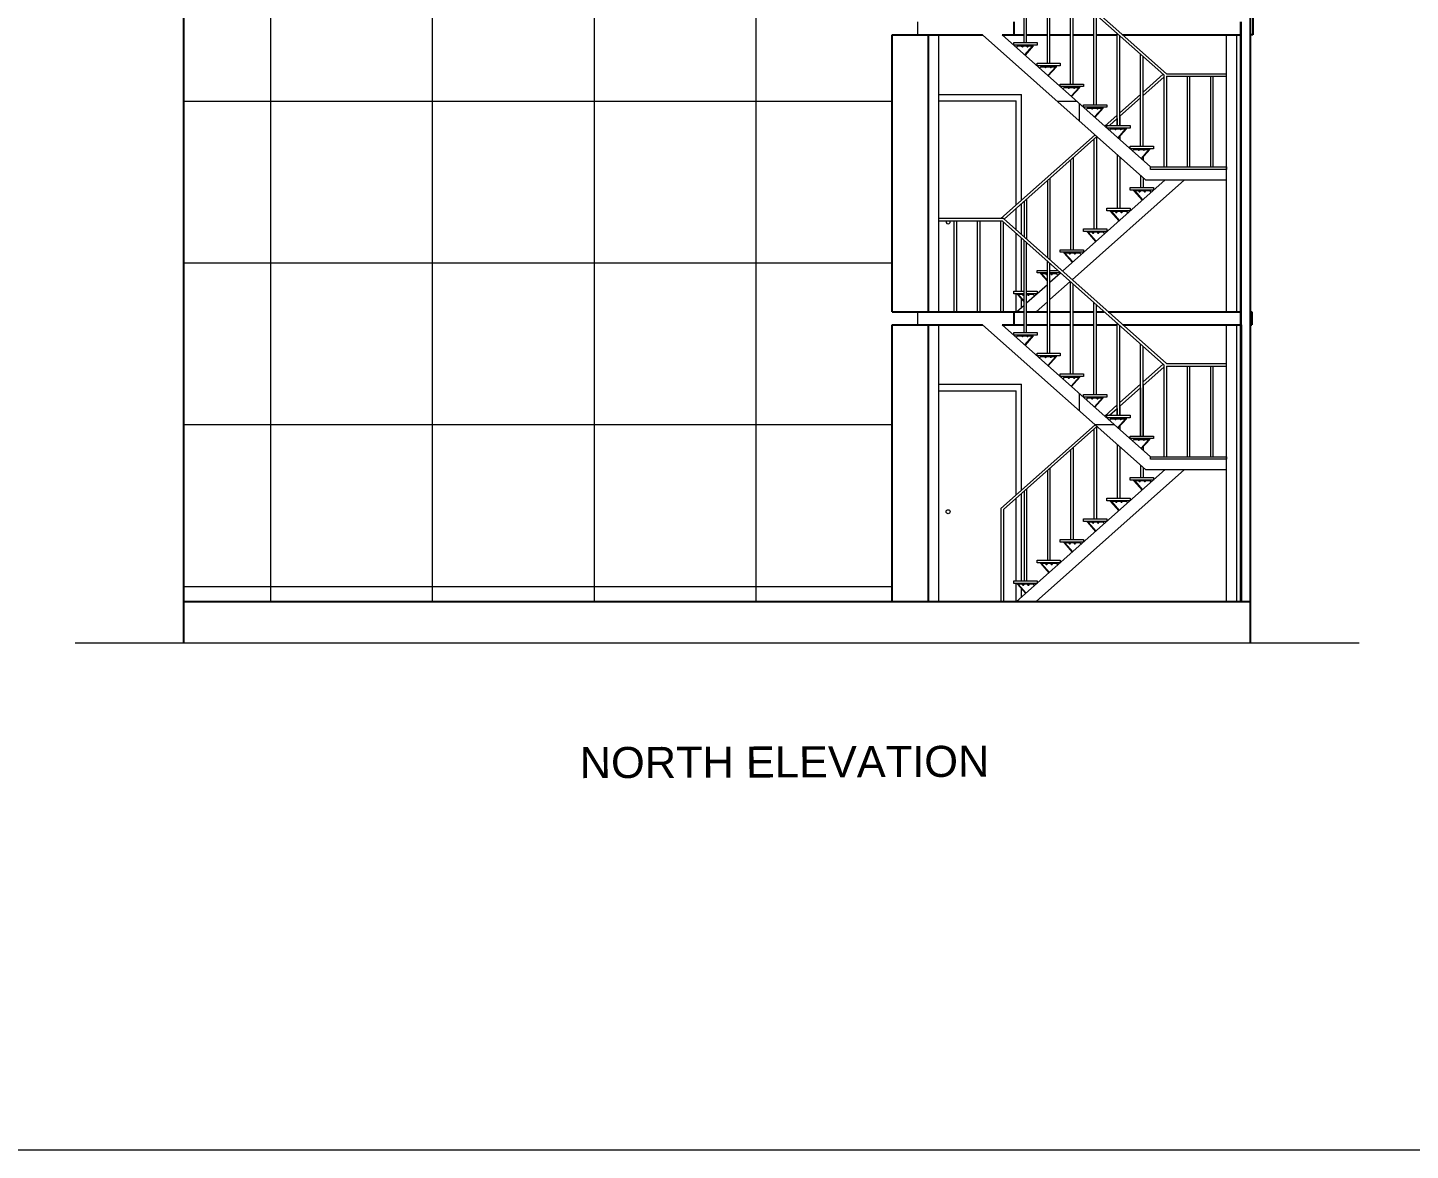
# Model space of a CAD drawing. Header units: inches. Extents: x 151827 to 158466, y -33102 to -26532.
# Drawn here: x 155915 to 156450, y -33102 to -32669 of the extents above; entities that cross this region are included whole.
import ezdxf

# ---------------------------------------------------------------- set-up
doc = ezdxf.new("R2010")
doc.units = ezdxf.units.IN
doc.header["$LTSCALE"] = 5
doc.header["$MEASUREMENT"] = 0
for name, color, linetype, lineweight in [('A-WALL', 7, 'Continuous', 9), ('DOOR', 62, 'Continuous', 0), ('ele1', 21, 'Continuous', 20), ('Staircase', 6, 'Continuous', 13), ('win', 5, 'Continuous', 18)]:
    doc.layers.add(name, color=color, linetype=linetype, lineweight=lineweight)
for name, color, linetype in [('BOLTS', 51, 'Continuous'), ('column', 4, 'Continuous'), ('WALL', 7, 'Continuous')]:
    doc.layers.add(name, color=color, linetype=linetype)
doc.styles.add('DIMTEXT', font='arial.ttf', dxfattribs={"height": 8})

# ---------------------------------------------------------------- blocks, each defined once
blk = doc.blocks.new('A$C3A4C2E96')
at = {"layer": 'BOLTS', "color": 251}
blk.add_line((-0.015, 0.004), (0.015, 0.004), dxfattribs=at)
at = {"layer": 'BOLTS', "color": 252}
blk.add_lwpolyline([(-0.021, 0), (0.021, 0), (0.021, 0.002), (-0.021, 0.002)], close=True, dxfattribs=at)
blk.add_lwpolyline([(-0.017, 0.002), (-0.015, 0.004), (-0.015, 0.014, -0.414214), (-0.011, 0.018), (0.011, 0.018, -0.414214), (0.015, 0.014), (0.015, 0.004), (0.017, 0.002)], format="xyb", close=True, dxfattribs=at)
at = {"layer": 'BOLTS', "color": 251}
blk.add_lwpolyline([(0.008, 0.004), (0.008, 0.014, 0.414214), (0.004, 0.018), (-0.004, 0.018, 0.414214), (-0.008, 0.014), (-0.008, 0.004)], format="xyb", dxfattribs=at)
for centre, start, end in [((-0.011, 0.014), 0, 90), ((0.011, 0.014), 90, 180)]:
    blk.add_arc(centre, 0.0038, start, end, dxfattribs=at)

msp = doc.modelspace()

# ---------------------------------------------------------------- hatches: boundary and pattern name
at = {"layer": 'A-WALL', "ltscale": 5}
h = msp.add_hatch(dxfattribs=at)
h.set_pattern_fill('ANSI37', color=256, scale=500, angle=45)
h.set_pattern_definition([(90, (-19053.13, -4697.1), (-62.5, 0), []), (180, (-19053.13, -4697.1), (-4e-15, -62.5), [])])
h.paths.add_polyline_path([(156249.51, -32671.47), (156284.48, -32671.47), (156347.48, -32727.47), (156378.7, -32727.47), (156378.7, -32723.47), (156349.39, -32723.47), (156349.39, -32722.47), (156292.01, -32671.47), (156300.51, -32671.47), (156300.51, -32666.47), (156249.51, -32666.47), (156249.51, -32559.47), (156284.48, -32559.47), (156347.48, -32615.47), (156378.7, -32615.47), (156378.7, -32611.47), (156349.39, -32611.47), (156349.39, -32610.47), (156292.01, -32559.47), (156300.51, -32559.47), (156300.51, -32554.47), (156249.51, -32554.47), (156249.51, -32442.47), (156249.51, -32405.47), (155975.7, -32405.47), (155975.7, -32890.47), (156249.51, -32890.47), (156249.51, -32783.47), (156284.48, -32783.47), (156347.48, -32839.47), (156378.7, -32839.47), (156378.7, -32835.47), (156349.39, -32835.47), (156349.39, -32834.47), (156292.01, -32783.47), (156300.51, -32783.47), (156300.51, -32778.47), (156249.51, -32778.47)])

# ---------------------------------------------------------------- linework, layer by layer
for p, q in [((156354.51, -32686.92, -72.71), (156292.13, -32631.47, -72.71)), ((156355.51, -32686.47, -72.71), (156292.51, -32630.47, -72.71)), ((156300.51, -32674.47, -72.71), (156300.51, -32638.92, -72.71)), ((156301.51, -32674.47, -72.71), (156301.51, -32639.81, -72.71)), ((156309.51, -32682.47, -72.71), (156309.51, -32646.92, -72.71)), ((156310.51, -32682.47, -72.71), (156310.51, -32647.81, -72.71)), ((156318.51, -32690.47, -72.71), (156318.51, -32654.92, -72.71)), ((156319.51, -32690.47, -72.71), (156319.51, -32655.81, -72.71)), ((156327.51, -32698.47, -72.71), (156327.51, -32662.92, -72.71)), ((156328.51, -32698.47, -72.71), (156328.51, -32663.81, -72.71)), ((156267.51, -32778.47, -72.71), (156267.51, -32671.47, -72.71)), ((156284.48, -32671.47, -72.71), (156347.48, -32727.47, -72.71)), ((156292.01, -32671.47, -72.71), (156349.39, -32722.47, -72.71)), ((156336.51, -32706.47, -72.71), (156336.51, -32670.92, -72.71)), ((156337.51, -32706.47, -72.71), (156337.51, -32671.81, -72.71)), ((156378.7, -32778.47, -72.71), (156378.7, -32671.47, -72.71)), ((156382.7, -32778.47, -72.71), (156382.7, -32671.47, -72.71)), ((156384.11, -32778.47, -72.71), (156384.11, -32671.47, -72.71)), ((156297.96, -32675.77, -72.71), (156297.47, -32676.32, -72.71)), ((156303.76, -32675.77, -72.71), (156300.71, -32679.2, -72.71)), ((156304.06, -32675.77, -72.71), (156300.88, -32679.35, -72.71)), ((156345.51, -32714.47, -72.71), (156345.51, -32678.92, -72.71)), ((156346.51, -32714.47, -72.71), (156346.51, -32679.81, -72.71)), ((156306.96, -32683.77, -72.71), (156306.47, -32684.32, -72.71)), ((156312.76, -32683.77, -72.71), (156309.71, -32687.2, -72.71)), ((156313.06, -32683.77, -72.71), (156309.88, -32687.35, -72.71)), ((156354.51, -32686.92, -72.71), (156354.51, -32722.47, -72.71)), ((156355.51, -32686.47, -72.71), (156378.7, -32686.47, -72.71)), ((156355.51, -32687.47, -72.71), (156355.51, -32722.47, -72.71)), ((156355.51, -32687.47, -72.71), (156378.7, -32687.47, -72.71)), ((156363.51, -32687.47, -72.71), (156363.51, -32722.47, -72.71)), ((156364.51, -32687.47, -72.71), (156364.51, -32722.47, -72.71)), ((156372.51, -32687.47, -72.71), (156372.51, -32722.47, -72.71)), ((156373.51, -32687.47, -72.71), (156373.51, -32722.47, -72.71)), ((156315.96, -32691.77, -72.71), (156315.47, -32692.32, -72.71)), ((156321.76, -32691.77, -72.71), (156318.71, -32695.2, -72.71)), ((156322.06, -32691.77, -72.71), (156318.88, -32695.35, -72.71)), ((156324.96, -32699.77, -72.71), (156324.47, -32700.32, -72.71)), ((156330.76, -32699.77, -72.71), (156327.71, -32703.2, -72.71)), ((156331.06, -32699.77, -72.71), (156327.88, -32703.35, -72.71)), ((156333.96, -32707.77, -72.71), (156333.47, -32708.32, -72.71)), ((156339.76, -32707.77, -72.71), (156336.71, -32711.2, -72.71)), ((156340.06, -32707.77, -72.71), (156336.88, -32711.35, -72.71)), ((156342.96, -32715.77, -72.71), (156342.47, -32716.32, -72.71)), ((156348.76, -32715.77, -72.71), (156345.71, -32719.2, -72.71)), ((156349.06, -32715.77, -72.71), (156345.88, -32719.35, -72.71)), ((156349.39, -32722.47, -72.71), (156378.7, -32722.47, -72.71)), ((156315.32, -32762.75, -72.71), (156355.01, -32727.47, -72.71)), ((156319.09, -32766.09, -72.71), (156362.54, -32727.47, -72.71)), ((156347.48, -32727.47, -72.71), (156378.7, -32727.47, -72.71)), ((156342.96, -32731.77, -72.71), (156346.14, -32735.35, -72.71)), ((156343.26, -32731.77, -72.71), (156346.31, -32735.2, -72.71)), ((156349.06, -32731.77, -72.71), (156349.55, -32732.32, -72.71)), ((156292.51, -32742.47, -72.71), (156267.51, -32742.47, -72.71)), ((156292.13, -32743.47, -72.71), (156267.51, -32743.47, -72.71)), ((156273.51, -32778.47, -72.71), (156273.51, -32743.47, -72.71)), ((156274.51, -32778.47, -72.71), (156274.51, -32743.47, -72.71)), ((156282.51, -32778.47, -72.71), (156282.51, -32743.47, -72.71)), ((156283.51, -32778.47, -72.71), (156283.51, -32743.47, -72.71)), ((156291.51, -32778.47, -72.71), (156291.51, -32743.47, -72.71)), ((156354.51, -32798.92, -72.71), (156292.13, -32743.47, -72.71)), ((156355.51, -32798.47, -72.71), (156292.51, -32742.47, -72.71)), ((156292.51, -32778.47, -72.71), (156292.51, -32743.81, -72.71)), ((156333.96, -32739.77, -72.71), (156337.14, -32743.35, -72.71)), ((156334.26, -32739.77, -72.71), (156337.31, -32743.2, -72.71)), ((156340.06, -32739.77, -72.71), (156340.55, -32740.32, -72.71)), ((156324.96, -32747.77, -72.71), (156328.14, -32751.35, -72.71)), ((156325.26, -32747.77, -72.71), (156328.31, -32751.2, -72.71)), ((156331.06, -32747.77, -72.71), (156331.55, -32748.32, -72.71)), ((156300.51, -32786.47, -72.71), (156300.51, -32750.92, -72.71)), ((156301.51, -32786.47, -72.71), (156301.51, -32751.81, -72.71)), ((156309.51, -32794.47, -72.71), (156309.51, -32758.92, -72.71)), ((156310.51, -32794.47, -72.71), (156310.51, -32759.81, -72.71)), ((156315.96, -32755.77, -72.71), (156319.14, -32759.35, -72.71)), ((156316.26, -32755.77, -72.71), (156319.31, -32759.2, -72.71)), ((156322.06, -32755.77, -72.71), (156322.55, -32756.32, -72.71)), ((156306.96, -32763.77, -72.71), (156309.51, -32766.64, -72.71)), ((156307.26, -32763.77, -72.71), (156309.51, -32766.3, -72.71)), ((156310.51, -32767.02, -72.71), (156314.57, -32763.41, -72.71)), ((156313.06, -32763.77, -72.71), (156313.55, -32764.32, -72.71)), ((156301.51, -32775.02, -72.71), (156309.51, -32767.91, -72.71)), ((156310.51, -32773.71, -72.71), (156318.33, -32766.76, -72.71)), ((156318.51, -32802.47, -72.71), (156318.51, -32766.92, -72.71)), ((156319.51, -32802.47, -72.71), (156319.51, -32767.81, -72.71)), ((156297.64, -32778.47, -72.71), (156300.51, -32775.91, -72.71)), ((156297.96, -32771.77, -72.71), (156300.51, -32774.64, -72.71)), ((156298.26, -32771.77, -72.71), (156300.51, -32774.3, -72.71)), ((156304.06, -32771.77, -72.71), (156304.55, -32772.32, -72.71)), ((156305.16, -32778.47, -72.71), (156309.51, -32774.6, -72.71)), ((156327.51, -32810.47, -72.71), (156327.51, -32774.92, -72.71)), ((156328.51, -32810.47, -72.71), (156328.51, -32775.81, -72.71)), ((156267.51, -32890.47, -72.71), (156267.51, -32783.47, -72.71)), ((156284.48, -32783.47, -72.71), (156347.48, -32839.47, -72.71)), ((156292.01, -32783.47, -72.71), (156349.39, -32834.47, -72.71)), ((156297.96, -32787.77, -72.71), (156297.47, -32788.32, -72.71)), ((156303.76, -32787.77, -72.71), (156300.71, -32791.2, -72.71)), ((156304.06, -32787.77, -72.71), (156300.88, -32791.35, -72.71)), ((156336.51, -32818.47, -72.71), (156336.51, -32782.92, -72.71)), ((156337.51, -32818.47, -72.71), (156337.51, -32783.81, -72.71)), ((156378.7, -32890.47, -72.71), (156378.7, -32783.47, -72.71)), ((156382.7, -32890.47, -72.71), (156382.7, -32783.47, -72.71)), ((156384.11, -32890.47, -72.71), (156384.11, -32783.47, -72.71)), ((156345.51, -32826.47, -72.71), (156345.51, -32790.92, -72.71)), ((156346.51, -32826.47, -72.71), (156346.51, -32791.81, -72.71)), ((156306.96, -32795.77, -72.71), (156306.47, -32796.32, -72.71)), ((156312.76, -32795.77, -72.71), (156309.71, -32799.2, -72.71)), ((156313.06, -32795.77, -72.71), (156309.88, -32799.35, -72.71)), ((156355.51, -32798.47, -72.71), (156378.7, -32798.47, -72.71)), ((156315.96, -32803.77, -72.71), (156315.47, -32804.32, -72.71)), ((156321.76, -32803.77, -72.71), (156318.71, -32807.2, -72.71)), ((156322.06, -32803.77, -72.71), (156318.88, -32807.35, -72.71)), ((156354.51, -32798.92, -72.71), (156354.51, -32834.47, -72.71)), ((156355.51, -32799.47, -72.71), (156355.51, -32834.47, -72.71)), ((156355.51, -32799.47, -72.71), (156378.7, -32799.47, -72.71)), ((156363.51, -32799.47, -72.71), (156363.51, -32834.47, -72.71)), ((156364.51, -32799.47, -72.71), (156364.51, -32834.47, -72.71)), ((156372.51, -32799.47, -72.71), (156372.51, -32834.47, -72.71)), ((156373.51, -32799.47, -72.71), (156373.51, -32834.47, -72.71)), ((156324.96, -32811.77, -72.71), (156324.47, -32812.32, -72.71)), ((156330.76, -32811.77, -72.71), (156327.71, -32815.2, -72.71)), ((156331.06, -32811.77, -72.71), (156327.88, -32815.35, -72.71)), ((156333.96, -32819.77, -72.71), (156333.47, -32820.32, -72.71)), ((156339.76, -32819.77, -72.71), (156336.71, -32823.2, -72.71)), ((156340.06, -32819.77, -72.71), (156336.88, -32823.35, -72.71)), ((156342.96, -32827.77, -72.71), (156342.47, -32828.32, -72.71)), ((156348.76, -32827.77, -72.71), (156345.71, -32831.2, -72.71)), ((156349.06, -32827.77, -72.71), (156345.88, -32831.35, -72.71)), ((156349.39, -32834.47, -72.71), (156378.7, -32834.47, -72.71)), ((156297.64, -32890.47, -72.71), (156355.01, -32839.47, -72.71)), ((156305.16, -32890.47, -72.71), (156362.54, -32839.47, -72.71)), ((156347.48, -32839.47, -72.71), (156378.7, -32839.47, -72.71)), ((156342.96, -32843.77, -72.71), (156346.14, -32847.35, -72.71)), ((156343.26, -32843.77, -72.71), (156346.31, -32847.2, -72.71)), ((156349.06, -32843.77, -72.71), (156349.55, -32844.32, -72.71)), ((156333.96, -32851.77, -72.71), (156337.14, -32855.35, -72.71)), ((156334.26, -32851.77, -72.71), (156337.31, -32855.2, -72.71)), ((156340.06, -32851.77, -72.71), (156340.55, -32852.32, -72.71)), ((156324.96, -32859.77, -72.71), (156328.14, -32863.35, -72.71)), ((156325.26, -32859.77, -72.71), (156328.31, -32863.2, -72.71)), ((156331.06, -32859.77, -72.71), (156331.55, -32860.32, -72.71)), ((156315.96, -32867.77, -72.71), (156319.14, -32871.35, -72.71)), ((156316.26, -32867.77, -72.71), (156319.31, -32871.2, -72.71)), ((156322.06, -32867.77, -72.71), (156322.55, -32868.32, -72.71)), ((156306.96, -32875.77, -72.71), (156310.14, -32879.35, -72.71)), ((156307.26, -32875.77, -72.71), (156310.31, -32879.2, -72.71)), ((156313.06, -32875.77, -72.71), (156313.55, -32876.32, -72.71)), ((156297.96, -32883.77, -72.71), (156301.14, -32887.35, -72.71)), ((156298.26, -32883.77, -72.71), (156301.31, -32887.2, -72.71)), ((156304.06, -32883.77, -72.71), (156304.55, -32884.32, -72.71)), ((156302.01, -32890.47, -72.71), (156301.01, -32890.47, -72.71)), ((156430.05, -32906.47, -72.71), (155933.7, -32906.47, -72.71))]:
    msp.add_line(p, q, dxfattribs=at)
at = {"layer": 'A-WALL', "ltscale": 5, "elevation": -72.71}
for points in [[(156305.51, -32675.47), (156296.51, -32675.47), (156296.51, -32674.47), (156305.51, -32674.47)], [(156314.51, -32683.47), (156305.51, -32683.47), (156305.51, -32682.47), (156314.51, -32682.47)], [(156323.51, -32691.47), (156314.51, -32691.47), (156314.51, -32690.47), (156323.51, -32690.47)], [(156332.51, -32699.47), (156323.51, -32699.47), (156323.51, -32698.47), (156332.51, -32698.47)], [(156341.51, -32707.47), (156332.51, -32707.47), (156332.51, -32706.47), (156341.51, -32706.47)], [(156350.51, -32715.47), (156341.51, -32715.47), (156341.51, -32714.47), (156350.51, -32714.47)], [(156349.39, -32722.47), (156378.7, -32722.47), (156378.7, -32723.47), (156349.39, -32723.47)], [(156341.51, -32730.47), (156350.51, -32730.47), (156350.51, -32731.47), (156341.51, -32731.47)], [(156332.51, -32738.47), (156341.51, -32738.47), (156341.51, -32739.47), (156332.51, -32739.47)], [(156323.51, -32746.47), (156332.51, -32746.47), (156332.51, -32747.47), (156323.51, -32747.47)], [(156314.51, -32754.47), (156323.51, -32754.47), (156323.51, -32755.47), (156314.51, -32755.47)], [(156305.51, -32787.47), (156296.51, -32787.47), (156296.51, -32786.47), (156305.51, -32786.47)], [(156314.51, -32795.47), (156305.51, -32795.47), (156305.51, -32794.47), (156314.51, -32794.47)], [(156323.51, -32803.47), (156314.51, -32803.47), (156314.51, -32802.47), (156323.51, -32802.47)], [(156332.51, -32811.47), (156323.51, -32811.47), (156323.51, -32810.47), (156332.51, -32810.47)], [(156341.51, -32819.47), (156332.51, -32819.47), (156332.51, -32818.47), (156341.51, -32818.47)], [(156350.51, -32827.47), (156341.51, -32827.47), (156341.51, -32826.47), (156350.51, -32826.47)], [(156349.39, -32834.47), (156378.7, -32834.47), (156378.7, -32835.47), (156349.39, -32835.47)], [(156341.51, -32842.47), (156350.51, -32842.47), (156350.51, -32843.47), (156341.51, -32843.47)], [(156332.51, -32850.47), (156341.51, -32850.47), (156341.51, -32851.47), (156332.51, -32851.47)], [(156323.51, -32858.47), (156332.51, -32858.47), (156332.51, -32859.47), (156323.51, -32859.47)], [(156314.51, -32866.47), (156323.51, -32866.47), (156323.51, -32867.47), (156314.51, -32867.47)], [(156305.51, -32874.47), (156314.51, -32874.47), (156314.51, -32875.47), (156305.51, -32875.47)], [(156296.51, -32882.47), (156305.51, -32882.47), (156305.51, -32883.47), (156296.51, -32883.47)]]:
    msp.add_lwpolyline(points, close=True, dxfattribs=at)
for points in [[(156309.51, -32763.47), (156305.51, -32763.47), (156305.51, -32762.47), (156309.51, -32762.47)], [(156310.51, -32762.47), (156313.5, -32762.47)], [(156314.51, -32763.36), (156314.51, -32763.47), (156310.51, -32763.47)], [(156300.51, -32771.47), (156296.51, -32771.47), (156296.51, -32770.47), (156300.51, -32770.47)], [(156301.51, -32770.47), (156305.51, -32770.47), (156305.51, -32771.47), (156301.51, -32771.47)]]:
    msp.add_lwpolyline(points, dxfattribs=at)
at = {"layer": 'A-WALL', "ltscale": 5}
msp.add_circle((156271.16, -32855.72, -72.71), 0.766, dxfattribs=at)
msp.add_arc((156271.16, -32743.72, -72.71), 0.766, 160.9616, 19.0384, dxfattribs=at)
at = {"layer": 'DOOR', "lineweight": 13}
for p, q in [((156267.51, -32694.47, -72.71), (156299.51, -32694.47, -72.71)), ((156299.51, -32735.36, -72.71), (156299.51, -32694.47, -72.71)), ((156267.51, -32696.97, -72.71), (156297.51, -32696.97, -72.71)), ((156297.51, -32737.13, -72.71), (156297.51, -32696.97, -72.71)), ((156334.4, -32707.47, -72.71), (156334.4, -32707.47, -72.71)), ((156334.4, -32707.47, -72.71), (156334.4, -32707.47, -72.71)), ((156336.9, -32707.47, -72.71), (156336.9, -32707.47, -72.71)), ((156336.9, -32711.33, -72.71), (156336.9, -32711.37, -72.71)), ((156297.51, -32746.91, -72.71), (156297.51, -32738.47, -72.71)), ((156299.51, -32748.69, -72.71), (156299.51, -32736.69, -72.71)), ((156336.9, -32739.47, -72.71), (156336.9, -32739.47, -72.71)), ((156297.51, -32770.47, -72.71), (156297.51, -32748.25, -72.71)), ((156299.51, -32770.47, -72.71), (156299.51, -32750.03, -72.71)), ((156297.51, -32778.47, -72.71), (156297.51, -32771.47, -72.71)), ((156299.51, -32776.8, -72.71), (156299.51, -32773.51, -72.71)), ((156263.51, -32883.54, -72.71), (156263.51, -32806.47, -72.71)), ((156263.51, -32806.47, -72.71), (156263.51, -32890.47, -72.71)), ((156267.51, -32806.47, -72.71), (156299.51, -32806.47, -72.71)), ((156267.51, -32808.97, -72.71), (156297.51, -32808.97, -72.71)), ((156297.51, -32849.13, -72.71), (156297.51, -32808.97, -72.71)), ((156299.51, -32847.36, -72.71), (156299.51, -32806.47, -72.71)), ((156297.51, -32882.47, -72.71), (156297.51, -32850.47, -72.71)), ((156299.51, -32882.47, -72.71), (156299.51, -32848.69, -72.71)), ((156297.51, -32890.47, -72.71), (156297.51, -32883.47, -72.71)), ((156299.51, -32883.47, -72.71), (156299.51, -32883.47, -72.71)), ((156299.51, -32888.8, -72.71), (156299.51, -32885.51, -72.71))]:
    msp.add_line(p, q, dxfattribs=at)
at = {"layer": 'ele1', "elevation": -72.71}
msp.add_lwpolyline([(155380.93, -30947.13), (158465.9, -30947.13), (158465.9, -33102.46), (155380.93, -33102.46)], close=True, dxfattribs=at)
msp.add_lwpolyline([(155380.93, -30947.13), (158465.9, -30947.13), (158465.9, -33102.46), (155380.93, -33102.46)], close=True, dxfattribs=at)
at = {"layer": 'Staircase', "ltscale": 7}
for p, q in [((156346.51, -32693.58, -72.71), (156354.26, -32686.69, -72.71)), ((156346.51, -32694.92, -72.71), (156354.51, -32687.81, -72.71)), ((156337.51, -32701.58, -72.71), (156345.51, -32694.47, -72.71)), ((156337.51, -32702.92, -72.71), (156345.51, -32695.81, -72.71)), ((156331.7, -32706.75, -72.71), (156336.51, -32702.47, -72.71)), ((156332.45, -32707.41, -72.71), (156332.51, -32707.36, -72.71)), ((156333.52, -32706.47, -72.71), (156336.51, -32703.81, -72.71)), ((156336.51, -32703.81, -72.71), (156336.51, -32706.47, -72.71)), ((156337.51, -32702.92, -72.71), (156337.51, -32706.47, -72.71)), ((156291.51, -32742.47, -72.71), (156327.93, -32710.09, -72.71)), ((156292.76, -32742.69, -72.71), (156328.69, -32710.76, -72.71)), ((156327.51, -32711.81, -72.71), (156327.51, -32746.47, -72.71)), ((156328.51, -32710.92, -72.71), (156328.51, -32746.47, -72.71)), ((156337.51, -32710.64, -72.71), (156337.51, -32711.91, -72.71)), ((156336.51, -32717.71, -72.71), (156336.51, -32738.47, -72.71)), ((156318.51, -32719.81, -72.71), (156318.51, -32754.47, -72.71)), ((156319.51, -32718.92, -72.71), (156319.51, -32754.47, -72.71)), ((156337.51, -32718.6, -72.71), (156337.51, -32738.47, -72.71)), ((156346.51, -32718.64, -72.71), (156346.51, -32719.91, -72.71)), ((156309.51, -32727.81, -72.71), (156309.51, -32757.58, -72.71)), ((156310.51, -32726.92, -72.71), (156310.51, -32758.47, -72.71)), ((156345.51, -32725.71, -72.71), (156345.51, -32730.47, -72.71)), ((156346.51, -32726.6, -72.71), (156346.51, -32730.47, -72.71)), ((156300.51, -32735.81, -72.71), (156300.51, -32749.58, -72.71)), ((156301.51, -32734.92, -72.71), (156301.51, -32750.47, -72.71)), ((156346.51, -32805.58, -72.71), (156354.26, -32798.69, -72.71)), ((156346.51, -32806.92, -72.71), (156354.51, -32799.81, -72.71)), ((156337.51, -32813.58, -72.71), (156345.51, -32806.47, -72.71)), ((156337.51, -32814.92, -72.71), (156345.51, -32807.81, -72.71)), ((156345.51, -32807.81, -72.71), (156345.51, -32826.47, -72.71)), ((156346.51, -32806.92, -72.71), (156346.51, -32826.47, -72.71)), ((156331.7, -32818.75, -72.71), (156336.51, -32814.47, -72.71)), ((156332.45, -32819.41, -72.71), (156332.51, -32819.36, -72.71)), ((156333.52, -32818.47, -72.71), (156336.51, -32815.81, -72.71)), ((156336.51, -32815.81, -72.71), (156336.51, -32818.47, -72.71)), ((156336.51, -32819.47, -72.71), (156336.51, -32819.47, -72.71)), ((156337.51, -32814.92, -72.71), (156337.51, -32818.47, -72.71)), ((156337.51, -32819.47, -72.71), (156337.51, -32819.47, -72.71)), ((156291.51, -32854.47, -72.71), (156327.93, -32822.09, -72.71)), ((156292.51, -32854.92, -72.71), (156328.69, -32822.76, -72.71)), ((156327.51, -32823.81, -72.71), (156327.51, -32858.47, -72.71)), ((156328.51, -32822.92, -72.71), (156328.51, -32858.47, -72.71)), ((156337.51, -32822.64, -72.71), (156337.51, -32823.91, -72.71)), ((156336.51, -32829.71, -72.71), (156336.51, -32850.47, -72.71)), ((156345.51, -32827.47, -72.71), (156345.51, -32827.47, -72.71)), ((156346.51, -32827.47, -72.71), (156346.51, -32827.47, -72.71)), ((156318.51, -32831.81, -72.71), (156318.51, -32866.47, -72.71)), ((156319.51, -32830.92, -72.71), (156319.51, -32866.47, -72.71)), ((156337.51, -32830.6, -72.71), (156337.51, -32850.47, -72.71)), ((156346.51, -32830.64, -72.71), (156346.51, -32831.91, -72.71)), ((156309.51, -32839.81, -72.71), (156309.51, -32874.47, -72.71)), ((156310.51, -32838.92, -72.71), (156310.51, -32874.47, -72.71)), ((156345.51, -32837.71, -72.71), (156345.51, -32842.47, -72.71)), ((156346.51, -32838.6, -72.71), (156346.51, -32842.47, -72.71)), ((156300.51, -32847.81, -72.71), (156300.51, -32882.47, -72.71)), ((156301.51, -32846.92, -72.71), (156301.51, -32882.47, -72.71)), ((156291.51, -32854.47, -72.71), (156291.51, -32890.47, -72.71)), ((156292.51, -32854.92, -72.71), (156292.51, -32890.47, -72.71))]:
    msp.add_line(p, q, dxfattribs=at)
at = {"layer": 'Staircase', "ltscale": 7, "elevation": -72.71}
for points in [[(156297.96, -32675.47), (156297.96, -32675.77), (156304.06, -32675.77), (156304.06, -32675.47)], [(156306.96, -32683.47), (156306.96, -32683.77), (156313.06, -32683.77), (156313.06, -32683.47)], [(156315.96, -32691.47), (156315.96, -32691.77), (156322.06, -32691.77), (156322.06, -32691.47)], [(156324.96, -32699.47), (156324.96, -32699.77), (156331.06, -32699.77), (156331.06, -32699.47)], [(156333.96, -32707.47), (156333.96, -32707.77), (156340.06, -32707.77), (156340.06, -32707.47)], [(156342.96, -32715.47), (156342.96, -32715.77), (156349.06, -32715.77), (156349.06, -32715.47)], [(156349.06, -32731.47), (156349.06, -32731.77), (156342.96, -32731.77), (156342.96, -32731.47)], [(156340.06, -32739.47), (156340.06, -32739.77), (156333.96, -32739.77), (156333.96, -32739.47)], [(156331.06, -32747.47), (156331.06, -32747.77), (156324.96, -32747.77), (156324.96, -32747.47)], [(156322.06, -32755.47), (156322.06, -32755.77), (156315.96, -32755.77), (156315.96, -32755.47)], [(156297.96, -32787.47), (156297.96, -32787.77), (156304.06, -32787.77), (156304.06, -32787.47)], [(156306.96, -32795.47), (156306.96, -32795.77), (156313.06, -32795.77), (156313.06, -32795.47)], [(156315.96, -32803.47), (156315.96, -32803.77), (156322.06, -32803.77), (156322.06, -32803.47)], [(156324.96, -32811.47), (156324.96, -32811.77), (156331.06, -32811.77), (156331.06, -32811.47)], [(156333.96, -32819.47), (156333.96, -32819.77), (156340.06, -32819.77), (156340.06, -32819.47)], [(156342.96, -32827.47), (156342.96, -32827.77), (156349.06, -32827.77), (156349.06, -32827.47)], [(156349.06, -32843.47), (156349.06, -32843.77), (156342.96, -32843.77), (156342.96, -32843.47)], [(156340.06, -32851.47), (156340.06, -32851.77), (156333.96, -32851.77), (156333.96, -32851.47)], [(156331.06, -32859.47), (156331.06, -32859.77), (156324.96, -32859.77), (156324.96, -32859.47)], [(156322.06, -32867.47), (156322.06, -32867.77), (156315.96, -32867.77), (156315.96, -32867.47)], [(156313.06, -32875.47), (156313.06, -32875.77), (156306.96, -32875.77), (156306.96, -32875.47)], [(156304.06, -32883.47), (156304.06, -32883.77), (156297.96, -32883.77), (156297.96, -32883.47)]]:
    msp.add_lwpolyline(points, close=True, dxfattribs=at)
for points in [[(156309.51, -32763.77), (156306.96, -32763.77), (156306.96, -32763.47), (156309.51, -32763.47)], [(156310.51, -32763.47), (156313.06, -32763.47), (156313.06, -32763.77), (156310.51, -32763.77)], [(156300.51, -32771.77), (156297.96, -32771.77), (156297.96, -32771.47), (156300.51, -32771.47)], [(156301.51, -32771.47), (156304.06, -32771.47), (156304.06, -32771.77), (156301.51, -32771.77)]]:
    msp.add_lwpolyline(points, dxfattribs=at)
at = {"layer": 'WALL', "color": 2, "linetype": 'ByBlock', "ltscale": 5}
for p, q in [((156388.05, -32906.47, -72.71), (156388.05, -32291.47, -72.71)), ((155975.7, -32906.47, -72.71), (155975.7, -32403.47, -72.71)), ((156388.98, -32627.47, -72.71), (156388.98, -32671.47, -72.71)), ((156296.51, -32666.47, -72.71), (156296.51, -32671.47, -72.71)), ((156384.11, -32666.47, -72.71), (156384.11, -32671.47, -72.71)), ((156384.4, -32671.47, -72.71), (156384.4, -32666.47, -72.71)), ((156249.51, -32671.47, -72.71), (156284.48, -32671.47, -72.71)), ((156249.51, -32778.47, -72.71), (156249.51, -32671.47, -72.71)), ((156263.51, -32778.47, -72.71), (156263.51, -32671.47, -72.71)), ((156292.01, -32671.47, -72.71), (156300.51, -32671.47, -72.71)), ((156301.51, -32671.47, -72.71), (156309.51, -32671.47, -72.71)), ((156310.51, -32671.47, -72.71), (156318.51, -32671.47, -72.71)), ((156319.51, -32671.47, -72.71), (156327.51, -32671.47, -72.71)), ((156328.51, -32671.47, -72.71), (156336.51, -32671.47, -72.71)), ((156338.64, -32671.47, -72.71), (156384.4, -32671.47, -72.71)), ((156384.4, -32778.47, -72.71), (156384.4, -32671.47, -72.71)), ((156388.98, -32671.47, -72.71), (156388.05, -32671.47, -72.71)), ((156249.51, -32778.47, -72.71), (156300.51, -32778.47, -72.71)), ((156296.51, -32778.47, -72.71), (156296.51, -32783.47, -72.71)), ((156301.51, -32778.47, -72.71), (156309.51, -32778.47, -72.71)), ((156310.51, -32778.47, -72.71), (156318.51, -32778.47, -72.71)), ((156319.51, -32778.47, -72.71), (156327.51, -32778.47, -72.71)), ((156328.51, -32778.47, -72.71), (156331.5, -32778.47, -72.71)), ((156333.01, -32778.47, -72.71), (156384.4, -32778.47, -72.71)), ((156384.11, -32778.47, -72.71), (156384.11, -32783.47, -72.71)), ((156384.4, -32783.47, -72.71), (156384.4, -32778.47, -72.71)), ((156388.05, -32778.47, -72.71), (156388.48, -32778.47, -72.71)), ((156388.48, -32778.47, -72.71), (156388.48, -32783.47, -72.71)), ((156249.51, -32783.47, -72.71), (156284.48, -32783.47, -72.71)), ((156249.51, -32890.47, -72.71), (156249.51, -32783.47, -72.71)), ((156263.51, -32890.47, -72.71), (156263.51, -32783.47, -72.71)), ((156292.01, -32783.47, -72.71), (156300.51, -32783.47, -72.71)), ((156301.51, -32783.47, -72.71), (156309.51, -32783.47, -72.71)), ((156310.51, -32783.47, -72.71), (156318.51, -32783.47, -72.71)), ((156319.51, -32783.47, -72.71), (156327.51, -32783.47, -72.71)), ((156328.51, -32783.47, -72.71), (156336.51, -32783.47, -72.71)), ((156338.64, -32783.47, -72.71), (156384.4, -32783.47, -72.71)), ((156384.4, -32783.47, -72.71), (156384.4, -32890.47, -72.71)), ((156388.05, -32783.47, -72.71), (156388.48, -32783.47, -72.71)), ((155975.7, -32890.47, -72.71), (156388.05, -32890.47, -72.71))]:
    msp.add_line(p, q, dxfattribs=at)
at = {"layer": 'win'}
msp.add_line((156334.4, -32707.47, -72.71), (156334.4, -32707.47, -72.71), dxfattribs=at)

# ---------------------------------------------------------------- block references
at = {"layer": 'Staircase', "ltscale": 7, "yscale": 9.999999902263017, "zscale": 9.999999902263017}
for p, xscale, rotation in [((156299.85, -32675.77, -72.71), 9.999999902263017, 180.0080106379237), ((156301.85, -32675.77, -72.71), 9.999999902263017, 180.0080106379237), ((156308.85, -32683.77, -72.71), 9.999999902263017, 180.0080106379237), ((156310.85, -32683.77, -72.71), 9.999999902263017, 180.0080106379237), ((156317.85, -32691.77, -72.71), 9.999999902263017, 180.0080106379237), ((156319.85, -32691.77, -72.71), 9.999999902263017, 180.0080106379237), ((156326.85, -32699.77, -72.71), 9.999999902263017, 180.0080106379237), ((156328.85, -32699.77, -72.71), 9.999999902263017, 180.0080106379237), ((156335.85, -32707.77, -72.71), 9.999999902263017, 180.0080106379237), ((156337.85, -32707.77, -72.71), 9.999999902263017, 180.0080106379237), ((156344.85, -32715.77, -72.71), 9.999999902263017, 180.0080106379237), ((156346.85, -32715.77, -72.71), 9.999999902263017, 180.0080106379237), ((156345.17, -32731.77, -72.71), -9.999999902263017, 179.9919893620764), ((156347.17, -32731.77, -72.71), -9.999999902263017, 179.9919893620764), ((156336.17, -32739.77, -72.71), -9.999999902263017, 179.9919893620764), ((156338.17, -32739.77, -72.71), -9.999999902263017, 179.9919893620764), ((156327.17, -32747.77, -72.71), -9.999999902263017, 179.9919893620764), ((156329.17, -32747.77, -72.71), -9.999999902263017, 179.9919893620764), ((156318.17, -32755.77, -72.71), -9.999999902263017, 179.9919893620764), ((156320.17, -32755.77, -72.71), -9.999999902263017, 179.9919893620764), ((156309.17, -32763.77, -72.71), -9.999999902263017, 179.9919893620764), ((156311.17, -32763.77, -72.71), -9.999999902263017, 179.9919893620764), ((156300.17, -32771.77, -72.71), -9.999999902263017, 179.9919893620764), ((156302.17, -32771.77, -72.71), -9.999999902263017, 179.9919893620764), ((156299.85, -32787.77, -72.71), 9.999999902263017, 180.0080106379237), ((156301.85, -32787.77, -72.71), 9.999999902263017, 180.0080106379237), ((156308.85, -32795.77, -72.71), 9.999999902263017, 180.0080106379237), ((156310.85, -32795.77, -72.71), 9.999999902263017, 180.0080106379237), ((156317.85, -32803.77, -72.71), 9.999999902263017, 180.0080106379237), ((156319.85, -32803.77, -72.71), 9.999999902263017, 180.0080106379237), ((156326.85, -32811.77, -72.71), 9.999999902263017, 180.0080106379237), ((156328.85, -32811.77, -72.71), 9.999999902263017, 180.0080106379237), ((156335.85, -32819.77, -72.71), 9.999999902263017, 180.0080106379237), ((156337.85, -32819.77, -72.71), 9.999999902263017, 180.0080106379237), ((156344.85, -32827.77, -72.71), 9.999999902263017, 180.0080106379237), ((156346.85, -32827.77, -72.71), 9.999999902263017, 180.0080106379237), ((156345.17, -32843.77, -72.71), -9.999999902263017, 179.9919893620764), ((156347.17, -32843.77, -72.71), -9.999999902263017, 179.9919893620764), ((156336.17, -32851.77, -72.71), -9.999999902263017, 179.9919893620764), ((156338.17, -32851.77, -72.71), -9.999999902263017, 179.9919893620764), ((156327.17, -32859.77, -72.71), -9.999999902263017, 179.9919893620764), ((156329.17, -32859.77, -72.71), -9.999999902263017, 179.9919893620764), ((156318.17, -32867.77, -72.71), -9.999999902263017, 179.9919893620764), ((156320.17, -32867.77, -72.71), -9.999999902263017, 179.9919893620764), ((156309.17, -32875.77, -72.71), -9.999999902263017, 179.9919893620764), ((156311.17, -32875.77, -72.71), -9.999999902263017, 179.9919893620764), ((156300.17, -32883.77, -72.71), -9.999999902263017, 179.9919893620764), ((156302.17, -32883.77, -72.71), -9.999999902263017, 179.9919893620764)]:
    msp.add_blockref('A$C3A4C2E96', p, dxfattribs=dict(at, xscale=xscale, rotation=rotation))

# ---------------------------------------------------------------- texts
at = {"layer": 'column', "color": 0, "insert": (156207.89, -32946.39, -72.71), "char_height": 12, "width": 216.2725, "attachment_point": 2, "rotation": 0.2057, "style": 'DIMTEXT'}
msp.add_mtext('NORTH ELEVATION', dxfattribs=at)

doc.saveas('drawing.dxf')
